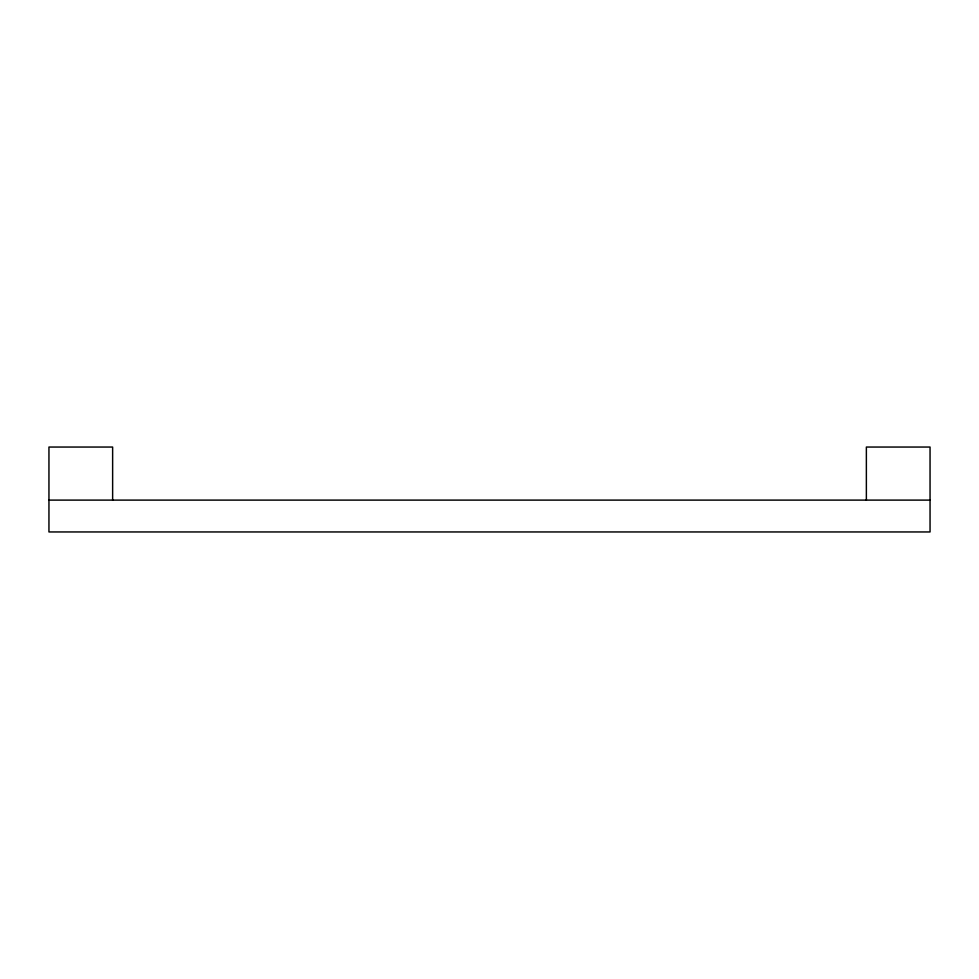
<?xml version="1.0" encoding="UTF-8"?>
<svg xmlns="http://www.w3.org/2000/svg" width="979" height="979" viewBox="0 0 979 979"><rect width="100%" height="100%" fill="white"/><g stroke="black" fill="none" stroke-linecap="round" stroke-linejoin="round"><path stroke-width="1.47" d="M48.95 500.11L930.05 500.11M866.366 500.11L866.366 447.048L930.05 447.048L930.05 531.952L48.95 531.952L48.95 447.048L112.634 447.048L112.634 500.11"/></g></svg>
